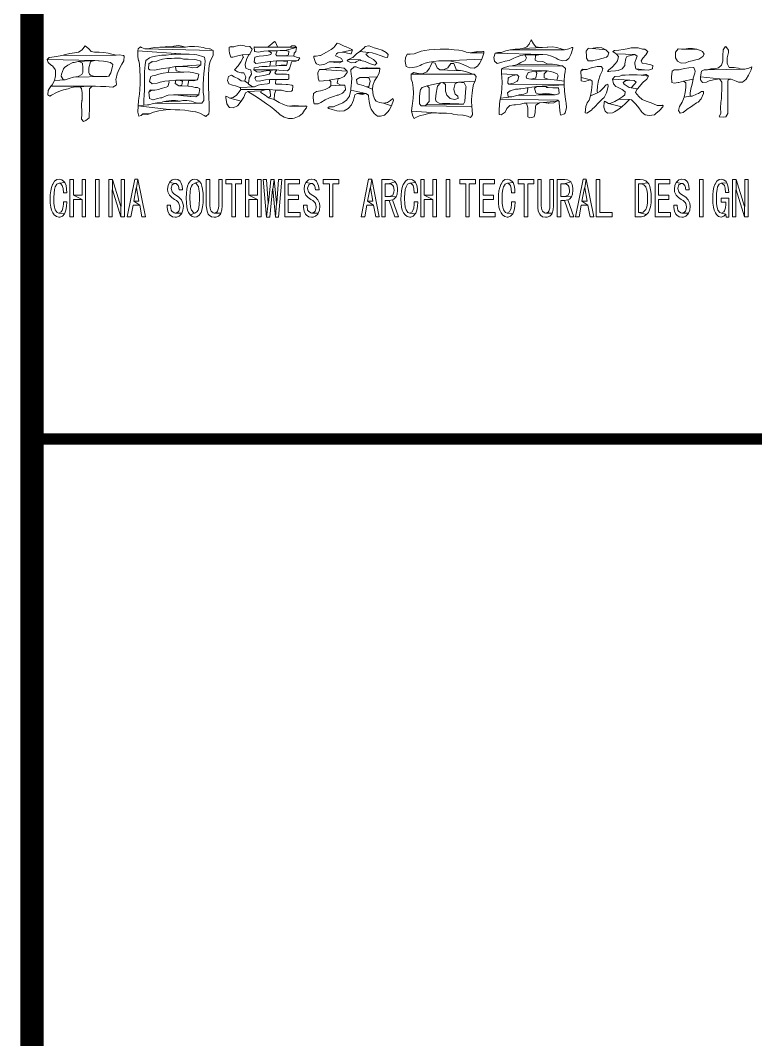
# Model space of a CAD drawing. Extents: x 0 to 1051, y -2 to 594.
# Drawn here: x 970.4 to 1008.3, y 493 to 545.6 of the extents above; entities that cross this region are included whole.
import ezdxf

# ---------------------------------------------------------------- set-up
doc = ezdxf.new("R2010")
doc.units = 0
doc.header["$LTSCALE"] = 10
doc.header["$MEASUREMENT"] = 0
doc.layers.add('BTTK', color=7, linetype='Continuous')

# ---------------------------------------------------------------- blocks, each defined once
blk = doc.blocks.new('2017-0911-140129')
at = {"lineweight": 0}
for points in [[(-57.483, 20.531), (-57.63, 20.413), (-57.792, 20.262), (-57.806, 20.259), (-57.983, 20.24), (-57.288, 20.24), (-57.329, 20.259), (-57.432, 20.497)], [(-44.239, 20.608), (-44.331, 20.435), (-44.346, 20.391), (-44.46, 20.255), (-44.666, 20.17), (-43.648, 20.218), (-43.879, 20.24), (-43.993, 20.255), (-44.114, 20.413)], [(-67.254, 20.306), (-67.379, 20.156), (-67.405, 20.104), (-67.596, 19.983), (-67.809, 19.95), (-68.055, 19.902), (-68.276, 19.858), (-68.463, 19.81), (-65.663, 19.818), (-65.883, 19.876), (-66.071, 19.917), (-66.302, 19.954), (-66.534, 19.976), (-66.769, 19.983), (-66.949, 20.012), (-67.074, 20.156)], [(-64.531, 20.053), (-64.546, 19.744), (-64.498, 19.553), (-64.491, 19.535), (-64.454, 19.351), (-64.432, 19.072), (-64.425, 18.697), (-64.421, 18.351), (-64.428, 18.05), (-64.45, 17.8), (-64.48, 17.602), (-64.502, 17.469), (-64.527, 17.205), (-64.226, 17.234), (-64.237, 17.264), (-64.226, 17.558), (-64.211, 17.727), (-64.189, 18.05), (-64.189, 18.271), (-64.189, 18.546), (-64.189, 18.825), (-64.186, 18.983), (-64.156, 19.318), (-64.12, 19.546), (-63.939, 19.682), (-63.851, 19.715), (-63.623, 19.777), (-63.399, 19.81), (-63.304, 19.814), (-63.08, 19.829), (-62.822, 19.854), (-62.8, 19.858), (-62.646, 19.869), (-62.403, 19.873), (-62.084, 19.876)], [(-64.399, 20.248), (-64.516, 20.156), (-64.531, 20.053), (-62.084, 19.876), (-61.889, 19.865), (-61.628, 19.851), (-61.488, 19.832), (-61.43, 19.814), (-61.198, 19.748), (-61.099, 19.711), (-61.055, 19.52), (-61.092, 19.167), (-61.095, 19.138), (-61.125, 18.87), (-61.147, 18.594), (-61.161, 18.307), (-61.165, 18.208), (-61.161, 17.903), (-61.128, 17.686), (-61.132, 17.488), (-61.235, 17.348), (-61.452, 17.341), (-63.741, 17.322), (-63.748, 17.319), (-63.976, 17.256), (-64.046, 17.256), (-64.226, 17.234), (-64.527, 17.205), (-62.947, 17.021), (-62.848, 17.014), (-62.62, 17.003), (-62.37, 16.999), (-62.12, 16.977), (-61.918, 16.955), (-61.724, 16.918), (-61.558, 16.893), (-61.544, 16.889), (-61.338, 16.83), (-61.11, 16.698), (-61.025, 16.661), (-60.875, 16.786), (-60.864, 16.933), (-60.856, 17.278), (-60.856, 17.363), (-60.871, 17.569), (-60.882, 17.826), (-60.889, 18.12), (-60.893, 18.458), (-60.893, 18.469), (-60.889, 18.825), (-60.878, 19.101), (-60.856, 19.296), (-60.798, 19.509), (-60.676, 19.77), (-60.658, 19.825), (-60.651, 20.064), (-64.182, 20.148), (-64.355, 20.218)], [(-61.617, 20.273), (-61.867, 20.262), (-62.084, 20.24), (-63.407, 20.24), (-63.656, 20.211), (-63.866, 20.178), (-63.932, 20.163), (-64.182, 20.148), (-60.651, 20.064), (-60.801, 20.156), (-60.831, 20.156), (-61.055, 20.178), (-61.165, 20.211), (-61.386, 20.255)], [(-62.436, 20.317), (-62.675, 20.284), (-62.8, 20.251), (-63.381, 20.24), (-63.407, 20.24), (-62.084, 20.24), (-62.264, 20.284)], [(-63.039, 20.262), (-63.12, 20.259), (-63.381, 20.24), (-62.8, 20.251)], [(-59.232, 20.343), (-59.486, 20.284), (-59.592, 20.244), (-59.831, 20.24), (-59.831, 20.134), (-59.831, 20.067), (-59.813, 19.921), (-59.739, 19.726), (-59.636, 19.715), (-59.379, 19.792), (-59.155, 19.84), (-58.765, 19.873), (-58.641, 20.134), (-58.765, 20.262), (-58.769, 20.262), (-59.001, 20.284), (-59.037, 20.306), (-59.041, 20.306)], [(-59.721, 20.262), (-59.831, 20.24), (-59.592, 20.244)], [(-58.541, 20.248), (-58.516, 20.027), (-58.494, 20.005), (-58.321, 19.972), (-58.027, 20.027), (-57.806, 20.042), (-57.343, 20.049), (-57.185, 20.071), (-56.946, 20.071), (-56.351, 20.218), (-58.218, 20.233), (-58.516, 20.24)], [(-57.343, 20.049), (-57.806, 20.042), (-57.648, 19.939), (-57.678, 19.858), (-57.884, 19.81), (-58.045, 19.792), (-58.049, 19.792), (-58.28, 19.77), (-58.497, 19.726), (-58.508, 19.718), (-58.53, 19.469), (-58.449, 19.384), (-58.189, 19.424), (-58.185, 19.428), (-57.961, 19.465), (-57.722, 19.491), (-57.38, 19.531), (-56.256, 19.538), (-56.171, 19.682), (-56.296, 19.696), (-56.487, 19.774), (-57.057, 19.788), (-57.362, 19.792), (-57.417, 19.862)], [(-56.586, 20.306), (-56.675, 20.24), (-57.288, 20.24), (-57.983, 20.24), (-58.218, 20.233), (-56.351, 20.218), (-56.428, 20.299)], [(-56.351, 20.218), (-56.946, 20.071), (-56.748, 20.027), (-56.766, 19.832), (-56.847, 19.807), (-57.057, 19.788), (-56.487, 19.774), (-56.476, 19.921), (-56.392, 20.009)], [(-54.249, 20.435), (-54.37, 20.284), (-54.418, 20.226), (-54.565, 20.112), (-54.793, 19.976), (-55.109, 19.81), (-55.139, 19.799), (-55.341, 19.77), (-55.451, 19.77), (-55.451, 19.704), (-55.377, 19.446), (-55.319, 19.373), (-55.139, 19.303), (-54.892, 19.362), (-54.657, 19.48), (-53.955, 19.513), (-54.025, 19.641), (-54.242, 19.748), (-54.334, 19.792), (-54.279, 19.898), (-54.22, 19.943), (-53.992, 19.983), (-53.467, 20.09), (-53.591, 20.167), (-53.812, 20.262), (-53.889, 20.281), (-54.135, 20.413)], [(-53.467, 20.09), (-53.992, 19.983), (-53.794, 19.939), (-53.79, 19.939), (-53.558, 19.898), (-53.536, 19.898)], [(-53.088, 20.005), (-53.25, 19.884), (-53.448, 19.704), (-53.459, 19.696), (-53.665, 19.597), (-53.07, 19.575), (-53.026, 19.553), (-52.801, 19.491), (-52.706, 19.45), (-52.478, 19.362), (-52.309, 19.307), (-52.206, 19.402), (-52.224, 19.435), (-52.375, 19.604), (-52.603, 19.726), (-52.64, 19.74), (-52.765, 19.876), (-52.621, 19.961)], [(-52.621, 20.31), (-52.801, 20.262), (-52.849, 20.196), (-53.088, 20.005), (-52.621, 19.961), (-52.452, 19.935), (-52.224, 19.876), (-52.037, 19.799), (-51.795, 19.718), (-51.648, 19.704), (-51.611, 19.854), (-51.721, 19.957), (-51.923, 20.082), (-52.151, 20.156), (-52.158, 20.156), (-52.342, 20.192), (-52.603, 20.306)], [(-48.8, 20.134), (-48.936, 20.13), (-49.244, 20.115), (-49.509, 20.093), (-49.729, 20.064), (-49.909, 20.027), (-50.045, 19.983), (-50.284, 19.884), (-50.475, 19.876), (-50.637, 19.873), (-50.729, 19.682), (-50.747, 19.513), (-50.744, 19.502), (-50.692, 19.233), (-50.512, 19.167), (-50.369, 19.189), (-50.159, 19.219), (-49.972, 19.296), (-49.884, 19.344), (-49.704, 19.41), (-49.498, 19.465), (-49.263, 19.502), (-49.002, 19.524), (-48.711, 19.531), (-46.779, 19.619), (-46.672, 19.921), (-47.381, 19.95), (-47.594, 19.983), (-47.624, 19.994), (-47.778, 20.038), (-47.973, 20.075), (-48.208, 20.101), (-48.484, 20.123)], [(-46.672, 20.005), (-46.727, 20.005), (-46.76, 19.994), (-47.304, 19.961), (-47.381, 19.95), (-46.672, 19.921)], [(-46.999, 20.005), (-47.098, 19.994), (-47.304, 19.961), (-46.76, 19.994)], [(-42.079, 20.218), (-42.134, 20.218), (-42.292, 20.148), (-42.523, 20.104), (-45.32, 20.097), (-45.54, 20.049), (-45.735, 19.983), (-45.772, 19.965), (-45.952, 19.961), (-46.091, 19.921), (-43.633, 19.862), (-43.409, 19.832), (-43.181, 19.766), (-42.942, 19.66), (-42.839, 19.601), (-42.615, 19.524), (-42.431, 19.538), (-42.288, 19.649), (-42.185, 19.854), (-42.159, 19.95), (-42.079, 20.178)], [(-43.133, 20.251), (-43.376, 20.24), (-43.416, 20.233), (-43.648, 20.218), (-44.666, 20.17), (-44.963, 20.134), (-45.07, 20.126), (-45.32, 20.097), (-42.523, 20.104), (-42.692, 20.156), (-42.692, 20.156), (-42.905, 20.222)], [(-41.266, 20.178), (-41.292, 20.174), (-41.391, 20.027), (-41.377, 19.77), (-41.377, 19.704), (-41.377, 19.674), (-41.292, 19.527), (-41.05, 19.531), (-41.024, 19.538), (-40.84, 19.582), (-40.528, 19.66), (-40.473, 19.682), (-40.348, 19.726), (-40.274, 19.792), (-40.223, 19.939), (-40.388, 20.093), (-41.072, 20.167)], [(-40.796, 20.218), (-41.031, 20.178), (-41.072, 20.167), (-40.388, 20.093), (-40.583, 20.192)], [(-38.841, 20.203), (-39.08, 20.192), (-39.286, 20.156), (-39.488, 20.112), (-39.719, 20.079), (-39.933, 20.067), (-40.024, 20.005), (-39.896, 19.921), (-39.844, 19.898), (-38.889, 19.854), (-38.76, 19.77), (-38.808, 19.689), (-38.889, 19.446), (-38.889, 19.366), (-38.83, 19.119), (-38.382, 19.061), (-38.176, 19.042), (-37.97, 19.123), (-37.952, 19.296), (-38.055, 19.325), (-38.286, 19.377), (-38.51, 19.402), (-38.566, 19.531), (-38.474, 19.671), (-38.312, 19.832), (-38.22, 20.005), (-38.367, 20.134), (-38.492, 20.134), (-38.709, 20.2)], [(-36.658, 20.145), (-36.78, 19.983), (-36.783, 19.689), (-36.688, 19.513), (-36.493, 19.413), (-36.258, 19.424), (-36.096, 19.494), (-35.843, 19.553), (-35.806, 19.557), (-35.589, 19.619), (-35.372, 19.748), (-35.302, 19.876), (-35.391, 20.005), (-35.457, 20.038), (-35.688, 20.123), (-36.475, 20.134)], [(-36.133, 20.174), (-36.346, 20.134), (-36.475, 20.134), (-35.688, 20.123), (-35.912, 20.17)], [(-34.185, 20.262), (-34.222, 20.251), (-34.332, 20.097), (-34.347, 19.792), (-34.347, 19.785), (-34.347, 19.505), (-34.42, 19.299), (-34.564, 19.175), (-34.781, 19.123), (-34.957, 19.116), (-35.141, 19.061), (-33.215, 19.094), (-33.447, 19.123), (-33.535, 19.145), (-33.759, 19.178), (-34.024, 19.182), (-34.112, 19.362), (-34.119, 19.417), (-34.115, 19.682), (-34.057, 19.961), (-34.06, 20.086)], [(-65.505, 19.832), (-65.663, 19.818), (-68.463, 19.81), (-68.739, 19.759), (-68.981, 19.718), (-69.11, 19.704), (-69.22, 19.597), (-66.751, 19.553), (-66.571, 19.531), (-66.537, 19.531), (-66.317, 19.513), (-66.196, 19.502), (-65.946, 19.443), (-65.832, 19.34), (-65.85, 19.237), (-65.935, 18.903), (-66.03, 18.73), (-66.137, 18.715), (-66.218, 18.715), (-67.857, 18.678), (-68.085, 18.623), (-68.283, 18.546), (-68.842, 18.513), (-68.966, 18.289), (-69.022, 18.226), (-66.894, 18.223), (-66.721, 18.219), (-66.46, 18.201), (-66.196, 18.197), (-66.012, 18.179), (-65.832, 18.164), (-65.652, 18.267), (-65.641, 18.3), (-65.67, 18.587), (-65.663, 18.616), (-65.597, 18.855), (-65.498, 19.105), (-65.362, 19.362), (-65.262, 19.531), (-65.237, 19.77), (-65.277, 19.81)], [(-69.22, 19.597), (-69.165, 19.435), (-69.003, 19.296), (-68.944, 19.277), (-68.805, 19.083), (-68.794, 19.028), (-68.786, 18.759), (-68.842, 18.513), (-68.283, 18.546), (-68.39, 18.557), (-68.5, 18.737), (-68.481, 18.844), (-68.371, 19.123), (-68.327, 19.182), (-68.158, 19.311), (-67.886, 19.446), (-67.831, 19.446), (-67.614, 19.491), (-67.574, 19.498), (-66.751, 19.553)], [(-66.751, 19.553), (-67.574, 19.498), (-67.397, 19.402), (-67.379, 19.175), (-67.379, 18.932), (-67.434, 18.818), (-67.614, 18.715), (-67.857, 18.678), (-66.218, 18.715), (-66.571, 18.719), (-66.824, 18.741), (-66.982, 18.785), (-67.037, 18.844), (-67.063, 18.928), (-67.063, 19.171), (-66.986, 19.469), (-66.967, 19.498)], [(-62.418, 19.671), (-62.642, 19.66), (-62.804, 19.656), (-63.039, 19.641), (-63.271, 19.608), (-63.487, 19.553), (-63.55, 19.52), (-63.778, 19.469), (-63.969, 19.366), (-63.991, 19.123), (-63.914, 19.061), (-63.686, 19.039), (-63.598, 19.061), (-63.333, 19.112), (-63.094, 19.152), (-62.947, 19.167), (-62.587, 19.233), (-62.444, 19.237), (-61.286, 19.325), (-61.29, 19.513), (-61.507, 19.575), (-61.635, 19.604), (-61.937, 19.619), (-62.19, 19.619), (-62.334, 19.66)], [(-63.796, 19.491), (-63.969, 19.366), (-63.778, 19.469)], [(-58.765, 19.873), (-59.155, 19.84), (-59.093, 19.726), (-59.104, 19.7), (-59.214, 19.483), (-59.361, 19.27), (-59.541, 19.061), (-59.398, 18.954), (-59.199, 18.91), (-59.074, 18.91), (-59.07, 18.91), (-58.964, 18.697), (-59.019, 18.48), (-58.821, 18.355), (-58.791, 18.631), (-58.677, 18.844), (-58.674, 18.847), (-58.714, 19.061), (-58.802, 19.083), (-58.964, 19.145), (-59.001, 19.318), (-58.993, 19.351), (-58.909, 19.641), (-58.802, 19.832)], [(-56.256, 19.538), (-57.38, 19.531), (-57.193, 19.531), (-57.02, 19.513), (-56.822, 19.491), (-56.814, 19.472), (-56.873, 19.296), (-57.38, 19.274), (-57.722, 19.252), (-57.861, 19.244), (-58.13, 19.23), (-58.28, 19.211), (-58.313, 19.197), (-58.53, 19.167), (-58.552, 19.072), (-57.362, 19.061), (-57.266, 19.053), (-57.016, 19.035), (-56.822, 19.017), (-56.711, 19.123), (-56.675, 19.233), (-56.656, 19.274), (-56.605, 19.469), (-56.388, 19.513)], [(-57.38, 19.531), (-57.722, 19.491), (-57.696, 19.476), (-57.722, 19.252), (-57.38, 19.274), (-57.421, 19.336)], [(-53.955, 19.513), (-54.657, 19.48), (-54.495, 19.469), (-54.411, 19.443), (-54.154, 19.424), (-54.124, 19.424)], [(-53.665, 19.597), (-53.738, 19.553), (-53.702, 19.513), (-53.522, 19.424), (-53.305, 19.446), (-53.272, 19.48), (-53.07, 19.575)], [(-46.779, 19.619), (-48.711, 19.531), (-48.631, 19.531), (-48.377, 19.505), (-48.142, 19.465), (-47.918, 19.406), (-47.712, 19.329), (-47.521, 19.233), (-47.385, 19.167), (-47.172, 19.149), (-46.999, 19.252), (-46.896, 19.391)], [(-46.091, 19.921), (-46.169, 19.704), (-46.121, 19.52), (-45.996, 19.391), (-45.808, 19.446), (-45.797, 19.45), (-45.573, 19.513), (-45.367, 19.549), (-45.158, 19.641), (-45.004, 19.726), (-44.779, 19.807), (-44.566, 19.832), (-43.846, 19.847), (-43.633, 19.862)], [(-43.846, 19.847), (-44.566, 19.832), (-44.474, 19.682), (-44.555, 19.542), (-44.765, 19.446), (-44.945, 19.34), (-43.155, 19.358), (-43.412, 19.377), (-43.593, 19.469), (-43.648, 19.491), (-43.934, 19.513), (-44.03, 19.571), (-44.008, 19.81)], [(-39.844, 19.898), (-39.723, 19.759), (-39.789, 19.531), (-39.888, 19.391), (-40.057, 19.2), (-40.241, 19.039), (-40.293, 18.976), (-40.223, 18.976), (-40.12, 18.998), (-39.881, 19.017), (-39.752, 19.028), (-39.547, 19.116), (-39.411, 19.296), (-39.396, 19.373), (-39.356, 19.641), (-39.304, 19.748), (-39.095, 19.81), (-38.889, 19.854)], [(-61.918, 18.954), (-62.165, 18.943), (-62.966, 18.932), (-63.223, 18.899), (-63.454, 18.847), (-63.612, 18.781), (-63.778, 18.759), (-63.866, 18.719), (-63.939, 18.48), (-63.932, 18.454), (-63.8, 18.344), (-63.543, 18.373), (-63.381, 18.425), (-63.146, 18.484), (-62.947, 18.502), (-62.569, 18.524), (-62.414, 18.528), (-61.47, 18.546), (-61.444, 18.594), (-61.397, 18.844), (-61.444, 18.862), (-61.65, 18.91)], [(-62.587, 19.233), (-62.947, 19.167), (-62.922, 19.13), (-62.966, 18.932), (-62.165, 18.943), (-62.352, 18.954), (-62.55, 19.017), (-62.558, 19.02)], [(-61.286, 19.325), (-62.444, 19.237), (-62.205, 19.233), (-61.977, 19.219), (-61.757, 19.189), (-61.705, 19.175), (-61.47, 19.189)], [(-58.552, 19.072), (-58.405, 18.954), (-58.247, 18.939), (-58.027, 18.994), (-57.788, 19.035), (-57.362, 19.061)], [(-57.362, 19.061), (-57.788, 19.035), (-57.667, 18.976), (-57.759, 18.844), (-58.031, 18.778), (-58.262, 18.734), (-58.424, 18.715), (-58.497, 18.631), (-58.435, 18.498), (-58.244, 18.48), (-58.189, 18.495), (-57.942, 18.55), (-57.74, 18.565), (-57.413, 18.565), (-56.803, 18.565), (-56.744, 18.598), (-56.748, 18.825), (-56.873, 18.844), (-57.395, 18.844), (-57.468, 18.91)], [(-57.138, 19.299), (-57.38, 19.274), (-56.873, 19.296), (-56.913, 19.299)], [(-55.161, 19.09), (-55.252, 18.932), (-55.249, 18.91), (-55.234, 18.631), (-55.183, 18.48), (-54.947, 18.502), (-54.881, 18.517), (-54.657, 18.524), (-54.19, 18.609), (-54.106, 18.62), (-53.882, 18.715), (-53.738, 18.932), (-53.738, 18.991), (-55.091, 19.083)], [(-54.345, 19.189), (-54.587, 19.16), (-54.856, 19.105), (-54.874, 19.097), (-55.091, 19.083), (-53.738, 18.991), (-53.882, 19.145), (-53.926, 19.156), (-54.124, 19.186)], [(-53.378, 19.215), (-53.54, 19.061), (-53.54, 18.991), (-53.503, 18.715), (-53.492, 18.66), (-53.503, 18.373), (-53.522, 18.267), (-53.54, 18.05), (-53.547, 18.006), (-52.765, 17.837), (-52.64, 17.749), (-52.636, 17.712), (-52.603, 17.436), (-52.548, 17.172), (-52.489, 17.025), (-52.349, 16.815), (-52.169, 16.676), (-52.015, 16.665), (-51.806, 16.731), (-51.629, 16.893), (-51.563, 16.988), (-51.445, 17.212), (-51.864, 17.341), (-52.07, 17.37), (-52.243, 17.451), (-52.309, 17.536), (-52.393, 17.76), (-52.423, 18.072), (-52.728, 18.179), (-52.904, 18.26), (-53.162, 18.329), (-53.213, 18.348), (-53.253, 18.565), (-53.088, 18.675), (-53.037, 18.675), (-52.188, 18.697), (-52.081, 18.899), (-52.044, 19.123), (-53.07, 19.134), (-53.268, 19.211)], [(-52.243, 19.167), (-52.445, 19.145), (-52.981, 19.145), (-53.07, 19.134), (-52.044, 19.123), (-52.052, 19.149)], [(-52.676, 19.167), (-52.772, 19.167), (-52.981, 19.145), (-52.445, 19.145)], [(-49.351, 19.443), (-49.45, 19.211), (-49.479, 19.149), (-49.623, 18.965), (-49.81, 18.873), (-50.045, 18.866), (-47.249, 18.844), (-47.466, 18.932), (-47.569, 18.961), (-47.785, 19.006), (-48.943, 19.061), (-49.09, 19.167), (-49.196, 19.402)], [(-48.223, 19.384), (-48.384, 19.384), (-48.531, 19.167), (-48.722, 19.09), (-48.943, 19.061), (-47.785, 19.006), (-48.116, 19.061), (-48.131, 19.138)], [(-45.764, 19.116), (-45.772, 18.866), (-44.963, 18.803), (-44.879, 18.715), (-44.926, 18.524), (-44.963, 18.484), (-45.151, 18.37), (-45.393, 18.329), (-42.527, 18.289), (-42.531, 18.484), (-42.905, 18.524), (-43.052, 18.546), (-43.232, 18.565), (-44.254, 18.576), (-44.456, 18.609), (-44.489, 18.697), (-44.386, 18.932), (-44.217, 18.969), (-43.989, 18.976), (-43.412, 19.017)], [(-42.619, 19.274), (-42.703, 19.27), (-45.386, 19.248), (-45.665, 19.167), (-45.764, 19.116), (-43.412, 19.017), (-43.332, 18.998), (-43.093, 18.936), (-42.891, 18.866), (-42.843, 18.756), (-42.905, 18.524), (-42.531, 18.484), (-42.52, 18.792), (-42.475, 18.954), (-42.472, 19.127)], [(-43.141, 19.362), (-43.155, 19.358), (-44.945, 19.34), (-44.989, 19.322), (-45.213, 19.274), (-45.386, 19.248), (-42.703, 19.27), (-42.891, 19.318), (-42.898, 19.322)], [(-43.412, 19.017), (-43.989, 18.976), (-43.945, 18.899), (-43.989, 18.653), (-44.015, 18.638), (-44.254, 18.576), (-43.232, 18.565), (-43.361, 18.576), (-43.574, 18.653), (-43.567, 18.866)], [(-40.822, 19.237), (-41.123, 19.167), (-41.138, 19.16), (-41.358, 19.083), (-41.557, 19.083), (-41.667, 19.002), (-41.663, 18.675), (-41.171, 18.55), (-41.086, 18.48), (-41.094, 18.344), (-41.127, 17.999), (-41.178, 17.719), (-40.818, 17.881), (-40.833, 17.966), (-40.818, 18.223), (-40.781, 18.436), (-40.759, 18.513), (-40.671, 18.789), (-40.565, 18.994), (-40.546, 19.138), (-40.631, 19.23)], [(-41.586, 19.094), (-41.667, 19.002), (-41.557, 19.083)], [(-38.83, 19.119), (-38.672, 19.039), (-38.455, 19.061), (-38.382, 19.061)], [(-35.843, 19.189), (-35.854, 19.189), (-36.096, 19.167), (-36.328, 19.13), (-36.544, 19.083), (-36.6, 19.064), (-36.853, 19.061), (-36.952, 18.994), (-36.996, 18.697), (-36.971, 18.418), (-36.853, 18.373), (-36.655, 18.418), (-36.611, 18.418), (-36.383, 18.48), (-35.879, 18.587), (-35.876, 18.627), (-35.787, 18.888), (-35.765, 18.991)], [(-32.851, 19.211), (-32.94, 19.189), (-33.002, 19.156), (-33.215, 19.094), (-35.141, 19.061), (-35.302, 19.061), (-35.442, 18.987), (-35.501, 18.697), (-34.523, 18.601), (-33.921, 18.59), (-33.663, 18.48), (-33.528, 18.425), (-33.322, 18.429), (-33.156, 18.565), (-33.145, 18.587), (-33.028, 18.789), (-32.888, 19.061)], [(-35.306, 19.061), (-35.442, 18.987), (-35.302, 19.061)], [(-34.005, 19.189), (-34.024, 19.182), (-33.759, 19.178)], [(-62.569, 18.524), (-62.947, 18.502), (-62.918, 18.421), (-62.984, 18.201), (-63.08, 18.168), (-63.326, 18.094), (-63.469, 18.057), (-63.668, 18.01), (-63.829, 18.01), (-63.973, 17.914), (-63.939, 17.602), (-63.932, 17.583), (-63.759, 17.514), (-63.748, 17.517), (-63.524, 17.58), (-63.363, 17.62), (-63.293, 17.627), (-63.072, 17.73), (-62.966, 17.756), (-62.694, 17.771), (-61.397, 17.771), (-61.386, 17.811), (-61.341, 18.083), (-61.452, 18.157), (-61.577, 18.157), (-61.775, 18.201), (-61.937, 18.223), (-62.414, 18.237), (-62.606, 18.351)], [(-61.47, 18.546), (-62.414, 18.528), (-61.904, 18.524), (-61.893, 18.52), (-61.65, 18.502)], [(-62.414, 18.528), (-62.227, 18.48), (-62.264, 18.267), (-62.414, 18.237), (-61.937, 18.223), (-61.951, 18.274), (-61.904, 18.524)], [(-59.703, 18.781), (-59.864, 18.715), (-59.908, 18.509), (-59.842, 18.333), (-59.651, 18.267), (-59.497, 18.234), (-59.254, 18.157), (-58.516, 18.179), (-58.641, 18.197), (-58.821, 18.329), (-58.821, 18.355), (-59.019, 18.48), (-59.199, 18.502), (-59.35, 18.598), (-59.559, 18.697)], [(-57.413, 18.565), (-57.74, 18.565), (-57.737, 18.565), (-57.74, 18.373), (-57.85, 18.348), (-58.17, 18.307), (-58.336, 18.271), (-58.516, 18.179), (-59.254, 18.157), (-59.217, 18.05), (-57.755, 18.05), (-57.391, 18.013), (-57.127, 18.01), (-57.09, 17.995), (-56.855, 17.944), (-56.829, 17.944), (-56.605, 17.966), (-56.564, 18.013), (-56.531, 18.245), (-56.583, 18.271), (-56.822, 18.307), (-56.891, 18.315), (-57.104, 18.326), (-57.395, 18.329), (-57.428, 18.362)], [(-57.097, 18.851), (-57.395, 18.844), (-56.873, 18.844)], [(-54.19, 18.609), (-54.657, 18.524), (-54.569, 18.465), (-54.569, 18.245), (-54.062, 18.267), (-54.242, 18.373)], [(-52.188, 18.697), (-53.037, 18.675), (-52.746, 18.671), (-52.603, 18.631), (-52.552, 18.473), (-52.621, 18.179), (-52.728, 18.179), (-52.423, 18.072), (-52.405, 18.252), (-52.324, 18.502)], [(-50.295, 18.932), (-50.431, 18.836), (-47.249, 18.844), (-50.045, 18.866), (-50.064, 18.877)], [(-47.179, 18.844), (-47.249, 18.844), (-50.431, 18.836), (-50.424, 18.587), (-50.369, 18.403), (-50.325, 18.138), (-50.306, 17.874), (-50.321, 17.598), (-50.369, 17.322), (-50.387, 17.22), (-50.405, 16.933), (-50.405, 16.933), (-49.123, 16.848), (-48.601, 16.834), (-48.366, 16.804), (-48.256, 16.775), (-48.035, 16.742), (-47.756, 16.72), (-47.752, 16.72), (-47.521, 16.676), (-47.484, 16.654), (-47.374, 16.61), (-47.267, 16.742), (-47.286, 16.999), (-47.3, 17.168), (-49.917, 17.212), (-50.009, 17.3), (-50.005, 17.422), (-49.994, 17.705), (-49.972, 17.966), (-49.953, 18.05), (-49.865, 18.149), (-49.612, 18.245), (-48.925, 18.395), (-48.796, 18.414), (-47.984, 18.429), (-47.131, 18.484), (-47.08, 18.712)], [(-47.131, 18.484), (-47.984, 18.429), (-47.701, 18.395), (-47.594, 18.179), (-47.609, 18.138), (-47.627, 17.881), (-47.642, 17.679), (-47.664, 17.429), (-47.738, 17.297), (-49.648, 17.256), (-49.693, 17.227), (-49.917, 17.212), (-47.3, 17.168), (-47.322, 17.451), (-47.315, 17.532), (-47.275, 17.877), (-47.242, 18.142), (-47.216, 18.329)], [(-47.984, 18.429), (-48.796, 18.414), (-48.656, 18.307), (-48.66, 18.267), (-48.653, 17.969), (-48.583, 17.749), (-48.583, 17.749), (-48.414, 17.591), (-48.186, 17.536), (-48.006, 17.58), (-48.024, 17.708), (-48.157, 17.811), (-48.223, 18.05), (-48.226, 18.083), (-48.153, 18.351), (-48.142, 18.362)], [(-45.772, 18.866), (-45.753, 18.682), (-45.739, 18.403), (-45.746, 18.131), (-45.775, 17.863), (-45.827, 17.602), (-45.231, 17.664), (-45.43, 17.683), (-45.467, 17.881), (-45.316, 17.977), (-45.051, 18.072), (-44.636, 18.094), (-44.456, 18.138), (-43.953, 18.201), (-42.527, 18.289), (-45.393, 18.329), (-45.434, 18.377), (-45.43, 18.631), (-45.389, 18.664), (-45.184, 18.778), (-44.963, 18.803)], [(-41.663, 18.675), (-41.649, 18.498), (-41.502, 18.458), (-41.424, 18.487), (-41.171, 18.55)], [(-38.76, 18.803), (-39.176, 18.803), (-39.385, 18.789), (-39.554, 18.781), (-39.668, 18.734), (-39.896, 18.715), (-39.914, 18.715), (-40.043, 18.587), (-39.153, 18.531), (-38.922, 18.517), (-38.815, 18.436), (-38.896, 18.322), (-39.069, 18.138), (-38.749, 18.083), (-38.566, 18.307), (-38.492, 18.395), (-38.459, 18.432), (-38.275, 18.587), (-38.187, 18.737), (-38.566, 18.781)], [(-40.043, 18.587), (-39.984, 18.348), (-39.863, 18.201), (-39.775, 18.171), (-39.543, 18.057), (-39.392, 17.921), (-39.411, 17.771), (-39.51, 17.69), (-39.712, 17.547), (-39.157, 17.536), (-39.051, 17.514), (-38.841, 17.293), (-38.676, 17.095), (-38.566, 16.933), (-38.514, 16.867), (-38.352, 16.746), (-38.139, 16.705), (-37.878, 16.742), (-37.798, 16.801), (-37.61, 16.962), (-37.445, 17.15), (-37.43, 17.212), (-37.728, 17.22), (-37.915, 17.3), (-38.04, 17.356), (-38.257, 17.429), (-38.301, 17.44), (-38.503, 17.536), (-38.687, 17.69), (-38.852, 17.899), (-38.779, 18.05), (-38.749, 18.083), (-39.069, 18.138), (-39.179, 18.146), (-39.429, 18.329), (-39.484, 18.418), (-39.374, 18.502), (-39.153, 18.531)], [(-38.294, 18.825), (-38.33, 18.818), (-38.566, 18.781), (-38.187, 18.737)], [(-35.879, 18.587), (-36.383, 18.48), (-36.258, 18.395), (-36.25, 18.16), (-36.28, 17.899), (-36.342, 17.646), (-36.023, 17.708), (-36.023, 17.859), (-35.99, 18.09), (-35.931, 18.329)], [(-35.501, 18.697), (-35.493, 18.55), (-35.398, 18.407), (-35.192, 18.436), (-35.049, 18.495), (-34.832, 18.546), (-34.615, 18.587), (-34.523, 18.601)], [(-34.523, 18.601), (-34.402, 18.436), (-34.402, 18.399), (-34.402, 18.046), (-34.409, 17.771), (-34.42, 17.58), (-34.446, 17.37), (-34.472, 17.106), (-34.472, 17.102), (-34.454, 16.826), (-34.509, 16.676), (-34.538, 16.643), (-34.329, 16.613), (-34.193, 16.635), (-34.093, 16.804), (-34.093, 17.062), (-34.093, 17.334), (-34.093, 17.609), (-34.093, 17.888), (-34.093, 18.171), (-34.093, 18.458), (-34.064, 18.542), (-33.921, 18.59)], [(-69.022, 18.226), (-69.158, 17.999), (-69.183, 17.771), (-69.073, 17.708), (-69, 17.749), (-68.739, 17.888), (-68.529, 17.98), (-68.371, 18.028), (-68.14, 18.079), (-67.956, 18.157), (-67.761, 18.186), (-66.894, 18.223)], [(-66.894, 18.223), (-67.761, 18.186), (-67.508, 18.179), (-67.441, 18.105), (-67.405, 17.874), (-67.416, 17.492), (-67.423, 17.473), (-67.441, 17.264), (-67.434, 16.893), (-67.434, 16.768), (-67.452, 16.525), (-67.346, 16.396), (-67.214, 16.455), (-67.056, 16.591), (-67.045, 16.709), (-67.037, 17.043), (-67.037, 17.117), (-67.037, 17.363), (-67.037, 17.646), (-67.037, 17.966), (-67.03, 18.076)], [(-63.895, 18.035), (-63.973, 17.914), (-63.829, 18.01)], [(-59.217, 18.05), (-59.251, 17.999), (-59.442, 17.76), (-59.618, 17.631), (-59.783, 17.605), (-59.199, 17.44), (-59.067, 17.657), (-58.982, 17.881), (-58.857, 17.944), (-58.17, 17.988), (-57.972, 18.039), (-57.755, 18.05)], [(-58.17, 17.988), (-58.857, 17.944), (-58.729, 17.863), (-58.42, 17.664), (-58.144, 17.48), (-57.902, 17.315), (-57.692, 17.164), (-57.52, 17.032), (-57.376, 16.918), (-57.27, 16.823), (-57.2, 16.742), (-56.983, 16.617), (-56.766, 16.551), (-56.55, 16.547), (-56.465, 16.573), (-56.215, 16.676), (-56.039, 16.812), (-55.936, 16.977), (-55.829, 17.106), (-55.811, 17.172), (-55.947, 17.187), (-56.711, 17.194), (-56.825, 17.209), (-57.02, 17.275), (-57.248, 17.381), (-57.505, 17.536), (-57.792, 17.62), (-57.972, 17.756), (-58.189, 17.899)], [(-57.755, 18.05), (-57.703, 17.966), (-57.685, 17.708), (-57.792, 17.62), (-57.505, 17.536), (-57.487, 17.811), (-57.413, 18.01), (-57.391, 18.013)], [(-53.863, 18.267), (-54.062, 18.267), (-54.569, 18.245), (-54.668, 18.157), (-54.87, 18.046), (-55.109, 17.988), (-55.322, 17.94), (-55.469, 17.837), (-55.484, 17.627), (-55.451, 17.363), (-55.429, 17.311), (-55.234, 17.3), (-55.094, 17.385), (-54.863, 17.51), (-54.646, 17.613), (-54.437, 17.694), (-54.242, 17.749), (-54.201, 17.76), (-53.981, 17.863), (-53.827, 18.028), (-53.816, 18.068)], [(-53.547, 18.006), (-53.614, 17.73), (-53.621, 17.708), (-53.768, 17.492), (-53.955, 17.363), (-54.161, 17.282), (-54.37, 17.194), (-54.437, 17.161), (-54.657, 17.15), (-54.731, 17.106), (-54.675, 17.062), (-54.51, 17.01), (-54.26, 16.955), (-54.106, 16.922), (-53.889, 16.948), (-53.683, 17.062), (-53.669, 17.08), (-53.518, 17.26), (-53.408, 17.492), (-53.342, 17.771), (-53.217, 17.837), (-52.765, 17.837)], [(-48.925, 18.395), (-49.612, 18.245), (-49.501, 18.138), (-49.501, 18.01), (-49.501, 18.002), (-49.494, 17.661), (-49.501, 17.451), (-49.505, 17.436), (-49.648, 17.256), (-47.738, 17.297), (-47.973, 17.3), (-48.171, 17.311), (-48.818, 17.322), (-48.991, 17.345), (-49.141, 17.429), (-49.167, 17.558), (-49.141, 17.859), (-49.141, 17.866), (-49.09, 18.138), (-49.079, 18.226)], [(-42.527, 18.289), (-43.953, 18.201), (-43.927, 18.201), (-43.666, 18.197), (-43.464, 18.179), (-43.431, 18.157), (-43.361, 18.149), (-42.905, 18.138), (-42.825, 18.135), (-42.799, 17.881), (-42.817, 17.83), (-42.997, 17.771), (-44.985, 17.745), (-45.231, 17.664), (-45.827, 17.602), (-45.838, 17.55), (-42.854, 17.492), (-42.799, 17.429), (-42.795, 17.389), (-42.773, 17.135), (-42.744, 16.826), (-42.725, 16.764), (-42.7, 16.724), (-42.512, 16.786), (-42.483, 16.848), (-42.417, 17.109), (-42.439, 17.363), (-42.453, 17.436), (-42.486, 17.672), (-42.512, 17.955)], [(-44.636, 18.094), (-45.051, 18.072), (-44.901, 18.065)], [(-43.953, 18.201), (-44.456, 18.138), (-44.416, 18.102), (-44.438, 17.881), (-44.614, 17.815), (-44.853, 17.771), (-44.985, 17.745), (-42.997, 17.771), (-43.082, 17.797), (-43.835, 17.808), (-44.004, 17.874), (-44.059, 18.116)], [(-43.361, 18.149), (-43.119, 18.131), (-42.905, 18.138)], [(-40.274, 18.329), (-40.366, 18.289), (-40.535, 18.094), (-40.69, 17.944), (-40.818, 17.881), (-41.178, 17.719), (-41.248, 17.506), (-41.34, 17.363), (-41.34, 17.363), (-41.421, 17.172), (-41.447, 16.848), (-41.362, 16.819), (-41.123, 16.977), (-41.068, 17.043), (-40.976, 17.142), (-40.748, 17.378), (-40.579, 17.543), (-40.473, 17.642), (-40.451, 17.675), (-40.355, 17.881), (-40.26, 18.201)], [(-35.339, 17.944), (-35.446, 17.944), (-35.607, 17.837), (-35.626, 17.837), (-35.703, 17.808), (-35.931, 17.708), (-36.023, 17.708), (-36.342, 17.646), (-36.445, 17.403), (-36.581, 17.172), (-36.629, 16.962), (-36.544, 16.826), (-36.397, 16.859), (-36.203, 17.021), (-36.188, 17.032), (-35.968, 17.172), (-35.901, 17.216), (-35.699, 17.363), (-35.622, 17.403), (-35.468, 17.569), (-35.339, 17.837)], [(-62.014, 17.477), (-62.209, 17.473), (-62.352, 17.451), (-63.252, 17.407), (-63.285, 17.403), (-63.543, 17.363), (-63.741, 17.322), (-61.452, 17.341), (-61.595, 17.374), (-61.775, 17.451)], [(-62.793, 17.488), (-63.072, 17.451), (-63.252, 17.407), (-62.352, 17.451), (-62.359, 17.451), (-62.587, 17.473), (-62.602, 17.477)], [(-61.397, 17.771), (-62.694, 17.771), (-62.459, 17.756), (-62.187, 17.73), (-61.977, 17.708), (-61.83, 17.686), (-61.801, 17.679), (-61.551, 17.668)], [(-59.993, 17.708), (-59.993, 17.631), (-59.945, 17.311), (-59.846, 17.15), (-59.813, 17.124), (-59.622, 17.095), (-59.398, 17.212), (-59.383, 17.227), (-59.199, 17.44), (-59.783, 17.605), (-59.938, 17.686)], [(-52.765, 17.837), (-53.217, 17.837), (-53.217, 17.837), (-52.967, 17.793)], [(-51.376, 17.58), (-51.504, 17.473), (-51.648, 17.385), (-51.864, 17.341), (-51.445, 17.212), (-51.343, 17.492)], [(-45.838, 17.55), (-45.864, 17.315), (-45.882, 16.955), (-45.882, 16.764), (-45.783, 16.738), (-45.573, 16.87), (-45.496, 17.073), (-45.345, 17.22), (-45.125, 17.256), (-45.04, 17.264), (-44.783, 17.293), (-44.599, 17.341), (-43.809, 17.363), (-43.593, 17.37), (-42.905, 17.451), (-42.854, 17.492)], [(-43.523, 17.837), (-43.791, 17.815), (-43.835, 17.808), (-43.082, 17.797), (-43.288, 17.833)], [(-42.905, 17.451), (-43.593, 17.37), (-43.357, 17.341), (-43.321, 17.337), (-43.06, 17.352)], [(-40.454, 17.451), (-40.473, 17.407), (-40.48, 17.142), (-40.421, 16.933), (-40.296, 16.83), (-40.043, 16.848), (-39.94, 16.896), (-39.756, 17.006), (-39.565, 17.15), (-40.245, 17.322), (-40.421, 17.429)], [(-39.712, 17.547), (-39.918, 17.429), (-40.131, 17.341), (-40.245, 17.322), (-39.565, 17.15), (-39.367, 17.326), (-39.157, 17.536)], [(-64.527, 17.205), (-64.535, 16.87), (-64.516, 16.804), (-64.48, 16.676), (-64.369, 16.698), (-64.281, 16.786), (-63.932, 16.793), (-63.723, 16.87), (-63.656, 16.893), (-63.462, 16.948), (-63.227, 16.988), (-62.947, 17.021)], [(-56.465, 17.223), (-56.711, 17.194), (-55.947, 17.187), (-56.171, 17.194), (-56.245, 17.209)], [(-55.866, 17.212), (-55.947, 17.187), (-55.811, 17.172)], [(-50.405, 16.933), (-50.35, 16.676), (-50.277, 16.547), (-50.152, 16.613), (-50.148, 16.613), (-50.001, 16.683), (-49.7, 16.764), (-49.538, 16.801), (-49.285, 16.845), (-49.123, 16.848)], [(-49.123, 16.848), (-48.936, 16.812), (-48.675, 16.826), (-48.601, 16.834)], [(-48.653, 17.326), (-48.818, 17.322), (-48.171, 17.311), (-48.44, 17.326)], [(-43.809, 17.363), (-44.599, 17.341), (-44.482, 17.337), (-44.405, 17.106), (-44.405, 16.889), (-44.405, 16.635), (-44.305, 16.584), (-44.078, 16.635), (-44.026, 16.863), (-44.008, 17.172), (-44, 17.242)], [(-37.463, 17.234), (-37.478, 17.231), (-37.728, 17.22), (-37.43, 17.212)], [(-63.932, 16.793), (-64.281, 16.786), (-64.278, 16.782), (-64.046, 16.764)], [(-68.603, 13.42), (-68.724, 13.394), (-68.838, 13.31), (-68.93, 13.163), (-68.944, 13.137), (-68.996, 12.99), (-69.036, 12.817), (-69.058, 12.611), (-69.066, 12.376), (-69.058, 12.185), (-69.036, 11.979), (-68.992, 11.81), (-68.93, 11.678), (-68.853, 11.572), (-68.739, 11.483), (-68.61, 11.454), (-68.559, 11.458), (-68.434, 11.516), (-68.327, 11.634), (-68.61, 11.667), (-68.702, 11.7), (-68.797, 11.836), (-68.842, 11.965), (-68.867, 12.156), (-68.875, 12.398), (-68.875, 12.476), (-68.864, 12.703), (-68.838, 12.891), (-68.797, 13.027), (-68.72, 13.155), (-68.603, 13.207), (-68.309, 13.24), (-68.353, 13.299), (-68.467, 13.391)], [(-68.309, 13.24), (-68.603, 13.207), (-68.537, 13.196), (-68.437, 13.086), (-68.397, 12.935), (-68.382, 12.714), (-68.209, 12.714), (-68.213, 12.905), (-68.246, 13.093)], [(-67.864, 13.398), (-68.044, 13.398), (-68.044, 11.476), (-67.864, 11.476), (-67.864, 12.376), (-67.416, 12.376), (-67.864, 12.589)], [(-67.232, 13.398), (-67.416, 13.398), (-67.416, 12.589), (-67.864, 12.589), (-67.416, 12.376), (-67.416, 11.476), (-67.232, 11.476)], [(-66.541, 11.476), (-66.721, 11.476), (-66.721, 13.398), (-66.541, 13.398), (-66.541, 11.476)], [(-65.843, 13.398), (-66.038, 13.398), (-66.038, 11.476), (-65.858, 11.476), (-65.858, 12.872), (-65.85, 12.872)], [(-65.843, 13.398), (-65.85, 12.872), (-65.417, 11.476), (-65.409, 12.005)], [(-65.222, 13.398), (-65.402, 13.398), (-65.402, 12.005), (-65.409, 12.005), (-65.417, 11.476), (-65.222, 11.476)], [(-64.538, 13.42), (-64.696, 13.42), (-65.09, 11.476), (-64.899, 11.476), (-64.788, 12.071), (-64.443, 12.071), (-64.752, 12.288), (-64.623, 12.972), (-64.608, 12.972)], [(-64.538, 13.42), (-64.608, 12.972), (-64.483, 12.288), (-64.752, 12.288), (-64.443, 12.071), (-64.333, 11.476), (-64.145, 11.476)], [(-62.903, 13.244), (-62.973, 13.086), (-62.999, 12.894), (-62.984, 12.762), (-62.911, 12.6), (-62.892, 12.571), (-62.789, 12.468), (-62.642, 12.376), (-62.543, 12.31), (-62.44, 12.207), (-62.414, 12.167), (-62.37, 11.994), (-62.37, 11.943), (-62.425, 11.77), (-62.477, 11.711), (-62.613, 11.667), (-62.271, 11.656), (-62.209, 11.814), (-62.187, 12.016), (-62.209, 12.178), (-62.282, 12.343), (-62.308, 12.376), (-62.414, 12.483), (-62.55, 12.578), (-62.686, 12.667), (-62.771, 12.758), (-62.819, 12.928), (-62.815, 12.961), (-62.764, 13.13), (-62.745, 13.148), (-62.613, 13.196)], [(-62.613, 13.42), (-62.635, 13.42), (-62.767, 13.38), (-62.881, 13.277), (-62.903, 13.244), (-62.613, 13.196), (-62.565, 13.188), (-62.455, 13.097), (-62.436, 13.056), (-62.407, 12.872), (-62.227, 12.872), (-62.227, 12.887), (-62.253, 13.075), (-62.315, 13.251), (-62.356, 13.31), (-62.466, 13.394)], [(-61.599, 13.42), (-61.709, 13.402), (-61.826, 13.328), (-61.922, 13.196), (-61.922, 13.196), (-61.973, 13.063), (-62.01, 12.894), (-62.032, 12.689), (-62.04, 12.442), (-62.04, 12.439), (-62.032, 12.196), (-62.01, 11.99), (-61.973, 11.821), (-61.922, 11.689), (-61.845, 11.572), (-61.599, 11.667), (-61.672, 11.693), (-61.771, 11.825), (-61.782, 11.851), (-61.819, 11.987), (-61.841, 12.185), (-61.849, 12.442), (-61.849, 12.516), (-61.838, 12.758), (-61.812, 12.942), (-61.771, 13.06), (-61.716, 13.148), (-61.599, 13.207), (-61.349, 13.306), (-61.463, 13.391)], [(-61.349, 13.306), (-61.599, 13.207), (-61.529, 13.188), (-61.426, 13.06), (-61.415, 13.038), (-61.382, 12.902), (-61.363, 12.703), (-61.356, 12.442), (-61.356, 12.376), (-61.367, 12.13), (-61.389, 11.946), (-61.426, 11.825), (-61.485, 11.73), (-61.599, 11.667), (-61.845, 11.572), (-61.731, 11.483), (-61.599, 11.454), (-61.488, 11.476), (-61.371, 11.553), (-61.275, 11.689), (-61.228, 11.821), (-61.194, 11.99), (-61.172, 12.196), (-61.165, 12.442), (-61.172, 12.685), (-61.194, 12.894), (-61.228, 13.063), (-61.275, 13.196)], [(-60.82, 13.398), (-61.003, 13.398), (-61.003, 12.038), (-61, 11.954), (-60.967, 11.763), (-60.9, 11.612), (-60.856, 11.557), (-60.742, 11.48), (-60.592, 11.454), (-60.507, 11.461), (-60.375, 11.513), (-60.279, 11.612), (-60.254, 11.663), (-60.592, 11.667), (-60.643, 11.674), (-60.757, 11.759), (-60.794, 11.836), (-60.82, 12.038)], [(-60.184, 13.398), (-60.364, 13.398), (-60.364, 12.038), (-60.375, 11.913), (-60.426, 11.759), (-60.463, 11.719), (-60.592, 11.667), (-60.254, 11.663), (-60.202, 11.829), (-60.184, 12.038)], [(-59.188, 13.398), (-59.996, 13.398), (-59.996, 13.185), (-59.68, 13.185), (-59.68, 11.476), (-59.5, 11.476), (-59.5, 13.185), (-59.188, 13.185)], [(-58.81, 13.398), (-58.99, 13.398), (-58.99, 11.476), (-58.81, 11.476), (-58.81, 12.376), (-58.361, 12.376), (-58.81, 12.589)], [(-58.181, 13.398), (-58.361, 13.398), (-58.361, 12.589), (-58.81, 12.589), (-58.361, 12.376), (-58.361, 11.476), (-58.181, 11.476)], [(-57.891, 13.398), (-58.064, 13.398), (-57.891, 11.454), (-57.803, 12.174)], [(-57.498, 13.398), (-57.67, 13.398), (-57.788, 12.174), (-57.803, 12.174), (-57.891, 11.454), (-57.733, 11.454), (-57.59, 12.894), (-57.575, 12.894)], [(-57.498, 13.398), (-57.575, 12.894), (-57.435, 11.454), (-57.38, 12.174)], [(-57.104, 13.398), (-57.277, 13.398), (-57.362, 12.174), (-57.38, 12.174), (-57.435, 11.454), (-57.277, 11.454)], [(-56.193, 13.398), (-56.954, 13.398), (-56.954, 11.476), (-56.153, 11.476), (-56.153, 11.689), (-56.774, 11.689), (-56.774, 12.376), (-56.241, 12.376), (-56.241, 12.589), (-56.774, 12.589), (-56.774, 13.185), (-56.193, 13.185)], [(-55.862, 13.244), (-55.932, 13.086), (-55.958, 12.894), (-55.943, 12.762), (-55.87, 12.6), (-55.848, 12.571), (-55.749, 12.468), (-55.602, 12.376), (-55.502, 12.31), (-55.399, 12.207), (-55.374, 12.167), (-55.326, 11.994), (-55.33, 11.943), (-55.381, 11.77), (-55.436, 11.711), (-55.572, 11.667), (-55.23, 11.656), (-55.168, 11.814), (-55.146, 12.016), (-55.168, 12.178), (-55.241, 12.343), (-55.267, 12.376), (-55.374, 12.483), (-55.51, 12.578), (-55.646, 12.667), (-55.73, 12.758), (-55.774, 12.928), (-55.774, 12.961), (-55.719, 13.13), (-55.704, 13.148), (-55.572, 13.196)], [(-55.572, 13.42), (-55.594, 13.42), (-55.726, 13.38), (-55.837, 13.277), (-55.862, 13.244), (-55.572, 13.196), (-55.524, 13.188), (-55.414, 13.097), (-55.396, 13.056), (-55.366, 12.872), (-55.186, 12.872), (-55.186, 12.887), (-55.208, 13.075), (-55.274, 13.251), (-55.315, 13.31), (-55.425, 13.394)], [(-54.157, 13.398), (-54.966, 13.398), (-54.966, 13.185), (-54.653, 13.185), (-54.653, 11.476), (-54.47, 11.476), (-54.47, 13.185), (-54.157, 13.185)], [(-52.467, 13.42), (-52.625, 13.42), (-53.018, 11.476), (-52.827, 11.476), (-52.717, 12.071), (-52.371, 12.071), (-52.68, 12.288), (-52.555, 12.972), (-52.537, 12.972)], [(-52.467, 13.42), (-52.537, 12.972), (-52.412, 12.288), (-52.68, 12.288), (-52.371, 12.071), (-52.261, 11.476), (-52.074, 11.476)], [(-51.556, 13.398), (-51.949, 13.398), (-51.949, 11.476), (-51.769, 11.476), (-51.769, 12.31), (-51.563, 12.31), (-51.39, 12.343), (-51.32, 12.38), (-51.21, 12.501), (-51.769, 12.523), (-51.769, 13.185), (-51.596, 13.185), (-51.251, 13.277), (-51.287, 13.31), (-51.409, 13.376)], [(-51.251, 13.277), (-51.596, 13.185), (-51.482, 13.17), (-51.376, 13.097), (-51.343, 13.038), (-51.313, 12.847), (-51.32, 12.747), (-51.383, 12.6), (-51.416, 12.567), (-51.548, 12.523), (-51.769, 12.523), (-51.21, 12.501), (-51.151, 12.641), (-51.129, 12.847), (-51.137, 12.953), (-51.173, 13.141)], [(-50.494, 13.42), (-50.619, 13.394), (-50.729, 13.31), (-50.824, 13.163), (-50.839, 13.137), (-50.891, 12.99), (-50.927, 12.817), (-50.949, 12.611), (-50.957, 12.376), (-50.953, 12.185), (-50.927, 11.979), (-50.887, 11.81), (-50.824, 11.678), (-50.747, 11.572), (-50.633, 11.483), (-50.501, 11.454), (-50.453, 11.458), (-50.328, 11.516), (-50.218, 11.634), (-50.501, 11.667), (-50.597, 11.7), (-50.692, 11.836), (-50.733, 11.965), (-50.762, 12.156), (-50.769, 12.398), (-50.769, 12.476), (-50.758, 12.703), (-50.733, 12.891), (-50.692, 13.027), (-50.615, 13.155), (-50.494, 13.207), (-50.203, 13.24), (-50.247, 13.299), (-50.361, 13.391)], [(-50.203, 13.24), (-50.494, 13.207), (-50.431, 13.196), (-50.328, 13.086), (-50.288, 12.935), (-50.273, 12.714), (-50.1, 12.714), (-50.108, 12.905), (-50.141, 13.093)], [(-49.755, 13.398), (-49.935, 13.398), (-49.935, 11.476), (-49.755, 11.476), (-49.755, 12.376), (-49.307, 12.376), (-49.755, 12.589)], [(-49.127, 13.398), (-49.307, 13.398), (-49.307, 12.589), (-49.755, 12.589), (-49.307, 12.376), (-49.307, 11.476), (-49.127, 11.476)], [(-48.436, 11.476), (-48.616, 11.476), (-48.616, 13.398), (-48.436, 13.398), (-48.436, 11.476)], [(-47.117, 13.398), (-47.925, 13.398), (-47.925, 13.185), (-47.609, 13.185), (-47.609, 11.476), (-47.429, 11.476), (-47.429, 13.185), (-47.117, 13.185)], [(-46.132, 13.398), (-46.896, 13.398), (-46.896, 11.476), (-46.095, 11.476), (-46.095, 11.689), (-46.716, 11.689), (-46.716, 12.376), (-46.18, 12.376), (-46.18, 12.589), (-46.716, 12.589), (-46.716, 13.185), (-46.132, 13.185)], [(-45.467, 13.42), (-45.588, 13.394), (-45.702, 13.31), (-45.794, 13.163), (-45.808, 13.137), (-45.86, 12.99), (-45.9, 12.817), (-45.922, 12.611), (-45.93, 12.376), (-45.922, 12.185), (-45.9, 11.979), (-45.856, 11.81), (-45.794, 11.678), (-45.717, 11.572), (-45.603, 11.483), (-45.474, 11.454), (-45.423, 11.458), (-45.298, 11.516), (-45.191, 11.634), (-45.474, 11.667), (-45.566, 11.7), (-45.661, 11.836), (-45.706, 11.965), (-45.731, 12.156), (-45.739, 12.398), (-45.739, 12.476), (-45.728, 12.703), (-45.702, 12.891), (-45.661, 13.027), (-45.584, 13.155), (-45.467, 13.207), (-45.173, 13.24), (-45.217, 13.299), (-45.331, 13.391)], [(-45.173, 13.24), (-45.467, 13.207), (-45.401, 13.196), (-45.301, 13.086), (-45.261, 12.935), (-45.246, 12.714), (-45.073, 12.714), (-45.077, 12.905), (-45.114, 13.093)], [(-44.096, 13.398), (-44.908, 13.398), (-44.908, 13.185), (-44.592, 13.185), (-44.592, 11.476), (-44.412, 11.476), (-44.412, 13.185), (-44.096, 13.185)], [(-43.721, 13.398), (-43.901, 13.398), (-43.901, 12.038), (-43.898, 11.954), (-43.868, 11.763), (-43.798, 11.612), (-43.758, 11.557), (-43.644, 11.48), (-43.493, 11.454), (-43.409, 11.461), (-43.277, 11.513), (-43.177, 11.612), (-43.152, 11.663), (-43.493, 11.667), (-43.541, 11.674), (-43.659, 11.759), (-43.695, 11.836), (-43.721, 12.038)], [(-43.085, 13.398), (-43.266, 13.398), (-43.266, 12.038), (-43.273, 11.913), (-43.328, 11.759), (-43.361, 11.719), (-43.493, 11.667), (-43.152, 11.663), (-43.1, 11.829), (-43.085, 12.038)], [(-42.501, 13.398), (-42.894, 13.398), (-42.894, 11.476), (-42.714, 11.476), (-42.714, 12.31), (-42.509, 12.31), (-42.336, 12.343), (-42.266, 12.38), (-42.156, 12.501), (-42.714, 12.523), (-42.714, 13.185), (-42.542, 13.185), (-42.196, 13.277), (-42.233, 13.31), (-42.354, 13.376)], [(-42.196, 13.277), (-42.542, 13.185), (-42.431, 13.17), (-42.321, 13.097), (-42.292, 13.038), (-42.259, 12.847), (-42.266, 12.747), (-42.328, 12.6), (-42.365, 12.567), (-42.494, 12.523), (-42.714, 12.523), (-42.156, 12.501), (-42.101, 12.641), (-42.079, 12.847), (-42.082, 12.953), (-42.119, 13.141)], [(-41.402, 13.42), (-41.56, 13.42), (-41.954, 11.476), (-41.763, 11.476), (-41.652, 12.071), (-41.307, 12.071), (-41.616, 12.288), (-41.487, 12.972), (-41.472, 12.972)], [(-41.402, 13.42), (-41.472, 12.972), (-41.347, 12.288), (-41.616, 12.288), (-41.307, 12.071), (-41.197, 11.476), (-41.009, 11.476)], [(-40.693, 13.398), (-40.877, 13.398), (-40.877, 11.476), (-40.057, 11.476), (-40.057, 11.689), (-40.693, 11.689)], [(-38.606, 13.398), (-38.871, 13.398), (-38.871, 11.476), (-38.606, 11.476), (-38.547, 11.48), (-38.411, 11.516), (-38.29, 11.59), (-38.69, 11.689), (-38.69, 13.185), (-38.606, 13.185), (-38.216, 13.236), (-38.323, 13.324), (-38.452, 13.38)], [(-38.216, 13.236), (-38.606, 13.185), (-38.547, 13.181), (-38.419, 13.13), (-38.323, 13.016), (-38.316, 13.001), (-38.264, 12.861), (-38.238, 12.674), (-38.227, 12.431), (-38.227, 12.409), (-38.238, 12.174), (-38.272, 11.99), (-38.323, 11.858), (-38.352, 11.81), (-38.463, 11.722), (-38.606, 11.689), (-38.69, 11.689), (-38.29, 11.59), (-38.187, 11.704), (-38.187, 11.704), (-38.121, 11.832), (-38.077, 11.994), (-38.047, 12.196), (-38.04, 12.431), (-38.04, 12.435), (-38.047, 12.674), (-38.073, 12.876), (-38.114, 13.045), (-38.172, 13.174)], [(-37.081, 13.398), (-37.842, 13.398), (-37.842, 11.476), (-37.041, 11.476), (-37.041, 11.689), (-37.662, 11.689), (-37.662, 12.376), (-37.129, 12.376), (-37.129, 12.589), (-37.662, 12.589), (-37.662, 13.185), (-37.081, 13.185)], [(-36.75, 13.244), (-36.82, 13.086), (-36.846, 12.894), (-36.831, 12.762), (-36.758, 12.6), (-36.736, 12.571), (-36.636, 12.468), (-36.489, 12.376), (-36.39, 12.31), (-36.287, 12.207), (-36.261, 12.167), (-36.214, 11.994), (-36.217, 11.943), (-36.269, 11.77), (-36.324, 11.711), (-36.46, 11.667), (-36.118, 11.656), (-36.056, 11.814), (-36.034, 12.016), (-36.056, 12.178), (-36.129, 12.343), (-36.155, 12.376), (-36.261, 12.483), (-36.397, 12.578), (-36.533, 12.667), (-36.618, 12.758), (-36.662, 12.928), (-36.662, 12.961), (-36.607, 13.13), (-36.592, 13.148), (-36.46, 13.196)], [(-36.46, 13.42), (-36.482, 13.42), (-36.614, 13.38), (-36.725, 13.277), (-36.75, 13.244), (-36.46, 13.196), (-36.412, 13.188), (-36.302, 13.097), (-36.284, 13.056), (-36.254, 12.872), (-36.074, 12.872), (-36.074, 12.887), (-36.096, 13.075), (-36.159, 13.251), (-36.199, 13.31), (-36.313, 13.394)], [(-35.358, 11.476), (-35.541, 11.476), (-35.541, 13.398), (-35.358, 13.398), (-35.358, 11.476)], [(-34.424, 13.42), (-34.542, 13.394), (-34.656, 13.31), (-34.748, 13.163), (-34.755, 13.141), (-34.803, 12.997), (-34.836, 12.821), (-34.858, 12.615), (-34.865, 12.376), (-34.858, 12.185), (-34.832, 11.979), (-34.792, 11.81), (-34.729, 11.678), (-34.674, 11.594), (-34.564, 11.491), (-34.439, 11.454), (-34.424, 11.454), (-34.292, 11.502), (-34.196, 11.612), (-34.417, 11.667), (-34.494, 11.693), (-34.597, 11.825), (-34.597, 11.829), (-34.641, 11.961), (-34.667, 12.152), (-34.674, 12.398), (-34.674, 12.465), (-34.667, 12.7), (-34.645, 12.887), (-34.612, 13.027), (-34.542, 13.155), (-34.424, 13.207), (-34.141, 13.229), (-34.178, 13.291), (-34.288, 13.391)], [(-34.141, 13.229), (-34.424, 13.207), (-34.373, 13.199), (-34.266, 13.097), (-34.226, 12.953), (-34.211, 12.736), (-34.038, 12.736), (-34.046, 12.883), (-34.079, 13.075)], [(-33.652, 13.398), (-33.851, 13.398), (-33.851, 11.476), (-33.671, 11.476), (-33.671, 12.872), (-33.66, 12.872)], [(-33.652, 13.398), (-33.66, 12.872), (-33.23, 11.476), (-33.223, 12.005)], [(-33.031, 13.398), (-33.215, 13.398), (-33.215, 12.005), (-33.223, 12.005), (-33.23, 11.476), (-33.031, 11.476)], [(-68.198, 12.24), (-68.382, 12.24), (-68.382, 12.134), (-68.404, 11.924), (-68.452, 11.792), (-68.492, 11.733), (-68.61, 11.667), (-68.327, 11.634), (-68.305, 11.671), (-68.25, 11.818), (-68.213, 12.009)], [(-51.39, 12.343), (-51.563, 12.31), (-51.28, 11.476), (-51.093, 11.476)], [(-50.093, 12.24), (-50.273, 12.24), (-50.277, 12.134), (-50.299, 11.924), (-50.347, 11.792), (-50.387, 11.733), (-50.501, 11.667), (-50.218, 11.634), (-50.196, 11.671), (-50.145, 11.818), (-50.108, 12.009)], [(-45.062, 12.24), (-45.246, 12.24), (-45.246, 12.134), (-45.268, 11.924), (-45.316, 11.792), (-45.356, 11.733), (-45.474, 11.667), (-45.191, 11.634), (-45.169, 11.671), (-45.114, 11.818), (-45.077, 12.009)], [(-42.336, 12.343), (-42.509, 12.31), (-42.226, 11.476), (-42.038, 11.476)], [(-34.038, 12.442), (-34.439, 12.442), (-34.439, 12.229), (-34.196, 12.229), (-34.196, 12.108), (-34.207, 11.935), (-34.251, 11.781), (-34.292, 11.726), (-34.417, 11.667), (-34.196, 11.612), (-34.171, 11.454), (-34.038, 11.454)], [(-62.848, 12.082), (-63.028, 12.082), (-63.028, 12.005), (-63.028, 11.954), (-62.995, 11.766), (-62.918, 11.612), (-62.874, 11.557), (-62.756, 11.48), (-62.613, 11.454), (-62.536, 11.461), (-62.403, 11.513), (-62.297, 11.612), (-62.271, 11.656), (-62.613, 11.667), (-62.657, 11.674), (-62.778, 11.759), (-62.815, 11.825), (-62.848, 12.016)], [(-55.807, 12.082), (-55.987, 12.082), (-55.987, 12.005), (-55.987, 11.954), (-55.954, 11.766), (-55.877, 11.612), (-55.833, 11.557), (-55.715, 11.48), (-55.572, 11.454), (-55.495, 11.461), (-55.363, 11.513), (-55.256, 11.612), (-55.23, 11.656), (-55.572, 11.667), (-55.616, 11.674), (-55.737, 11.759), (-55.774, 11.825), (-55.807, 12.016)], [(-36.695, 12.082), (-36.875, 12.082), (-36.875, 12.005), (-36.875, 11.954), (-36.842, 11.766), (-36.765, 11.612), (-36.721, 11.557), (-36.603, 11.48), (-36.46, 11.454), (-36.383, 11.461), (-36.25, 11.513), (-36.144, 11.612), (-36.118, 11.656), (-36.46, 11.667), (-36.504, 11.674), (-36.625, 11.759), (-36.662, 11.825), (-36.695, 12.016)]]:
    blk.add_lwpolyline(points, close=True, dxfattribs=at)

msp = doc.modelspace()

# ---------------------------------------------------------------- linework, layer by layer
at = {"layer": 'BTTK'}
for points, const_width in [([(971, 584), (971, 10)], 1.2), ([(1041, 524), (971, 524)], 0.6)]:
    msp.add_lwpolyline(points, dxfattribs=dict(at, const_width=const_width))

# ---------------------------------------------------------------- block references
msp.add_blockref('2017-0911-140129', (1041, 524))

doc.saveas('drawing.dxf')
